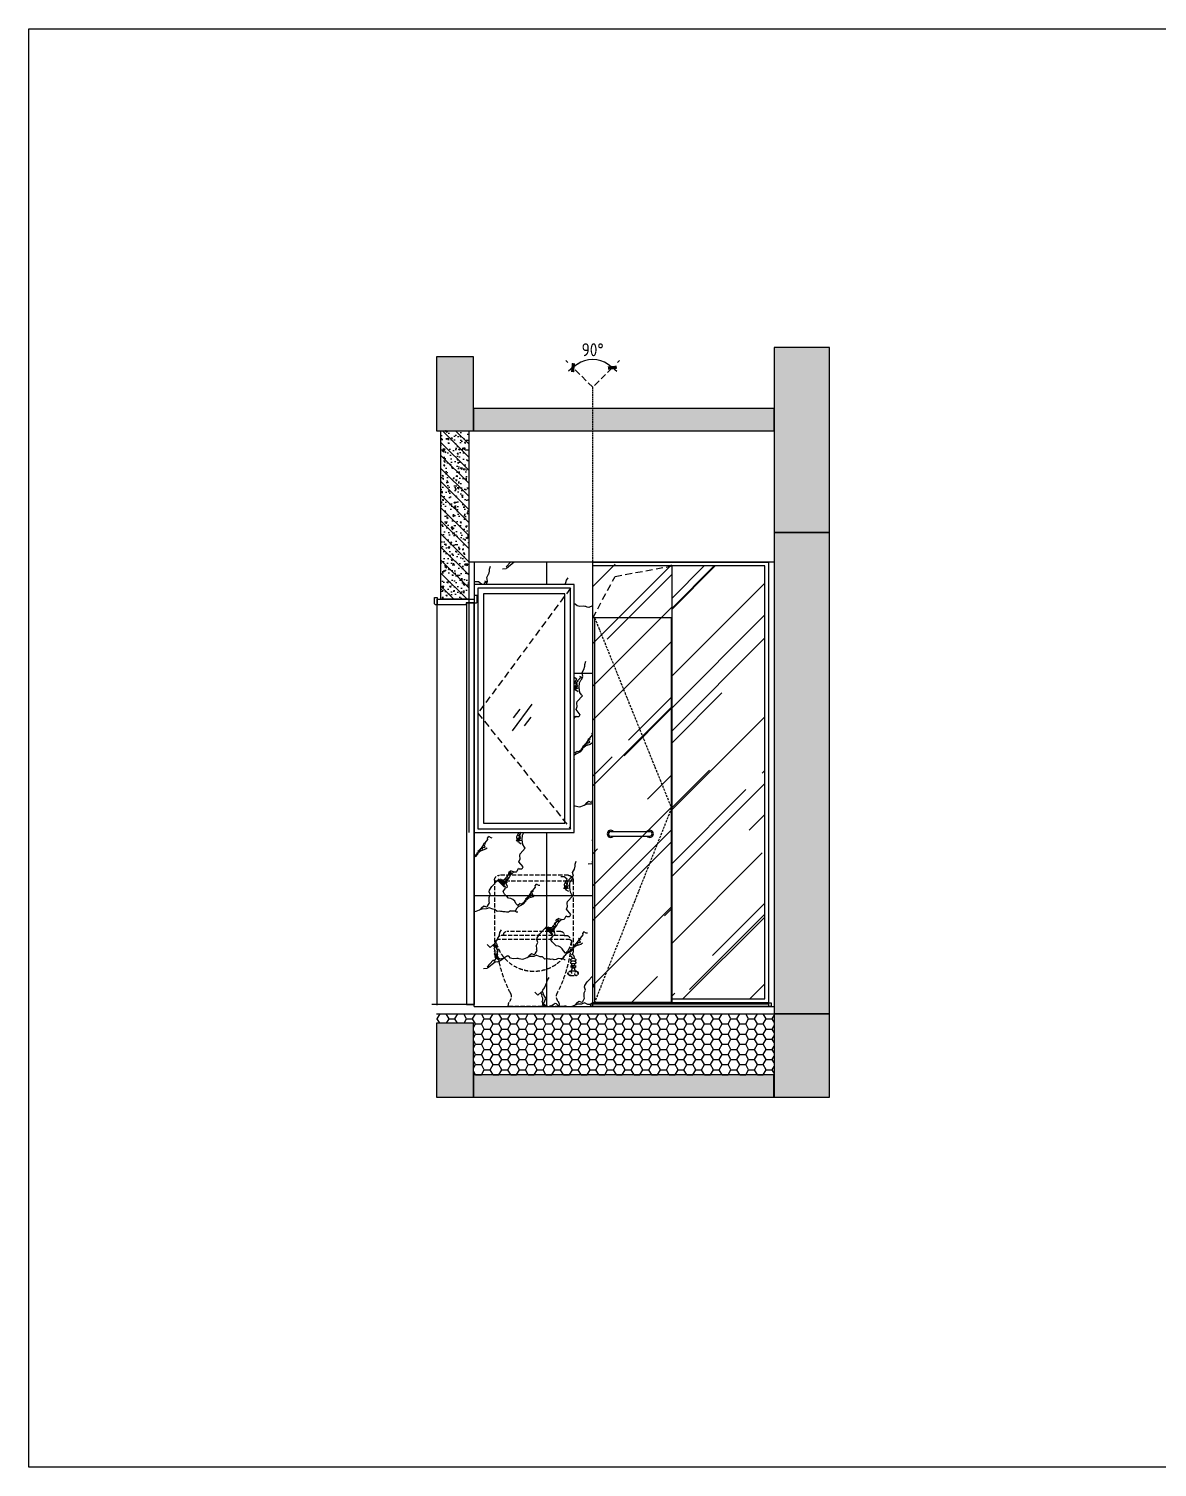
# Model space of a CAD drawing. Header units: millimetres. Extents: x -94739 to 67223, y -48947 to 34737.
# Drawn here: x 40925 to 47024, y -29612 to -21839 of the extents above; entities that cross this region are included whole.
import ezdxf
from ezdxf.xclip import XClip

# ---------------------------------------------------------------- set-up
doc = ezdxf.new("R2010")
doc.units = ezdxf.units.MM
doc.header["$XCLIPFRAME"] = 0
doc.set_wipeout_variables(frame=1)
for name, pattern in [('ACAD_ISO10W100', [18, 12, -3, 0, -3]), ('CENTER2', [28.575, 19.05, -3.175, 3.175, -3.175]), ('DASH', [0.35, 0.25, -0.1]), ('DOT', [0.25, 0, -0.25]), ('HIDDEN2', [0.1875, 0.125, -0.0625])]:
    doc.linetypes.add(name, pattern=pattern)
doc.layers.get('Defpoints').update_dxf_attribs({"color": 250})
for name, color, linetype in [('BS-门套', 60, 'Continuous'), ('DOTE', 136, 'CENTER2'), ('DT-常规填充', 250, 'Continuous'), ('DT-深灰填充', 251, 'Continuous'), ('DT-通用', 200, 'Continuous'), ('EL-DIM', 50, 'Continuous'), ('EL-通用', 200, 'Continuous'), ('FF-FIXT', 31, 'Continuous'), ('FF-门', 60, 'Continuous'), ('Fine Line', 250, 'Continuous'), ('P-WINDOWS', 134, 'Continuous'), ('W-墙体图层', 182, 'Continuous')]:
    doc.layers.add(name, color=color, linetype=linetype)
doc.styles.add('CCD-DIM', font='archs.shx')
doc.dimstyles.new('CCD_DIM_40', dxfattribs={"dimscale": 40, "dimtxt": 2.5, "dimasz": 1, "dimexe": 2, "dimexo": 1.5, "dimgap": 0.6, "dimtad": 1, "dimdec": 0, "dimzin": 12, "dimdsep": 46, "dimtxsty": 'CCD-DIM', "dimblk": 'CCD_Dimension_Tick', "dimcen": 0.125, "dimclrd": 44, "dimclre": 44, "dimclrt": 50, "dimadec": 0, "dimazin": 0, "dimtfac": 1, "dimtdec": 0, "dimtix": 1, "dimtmove": 2, "dimatfit": 3, "dimldrblk": 'CCD_Leader_Dot', "dimfxl": 1, "dimtvp": 1, "dimtolj": 1, "dimtzin": 0, "dimarcsym": 0})

# ---------------------------------------------------------------- blocks, each defined once
blk = doc.blocks.new('*U660')
at = {"layer": 'DT-深灰填充'}
blk.add_hatch(color=256, dxfattribs=at).paths.add_polyline_path([(0, -1000), (299.6, -1000), (299.6, 0), (0, 0)])
at = {"layer": 'DT-通用', "color": 200, "ltscale": 10}
blk.add_lwpolyline([(0, -1000), (299.6, -1000), (299.6, 0), (0, 0)], close=True, dxfattribs=at)
blk = doc.blocks.new('*U662')
at = {"layer": 'DT-常规填充'}
h = blk.add_hatch(dxfattribs=at)
h.set_pattern_fill('钢筋混凝土', color=256, scale=10, style=0, pattern_type=2)
h.set_pattern_definition([(45, (-188199.607, 178096.227), (-35.355339, 35.355339), []), (50, (-188199.61, 178096.227), (71.726018, -6.275213), [7.5, -82.5]), (355, (-188199.61, 178096.23), (-13.875133, 75.219213), [6, -66]), (100.4514, (-188193.63, 178095.704), (57.850938, 68.943954), [6.37402, -70.114211]), (46.1842, (-188199.61, 178116.23), (106.724105, -16.5519), [11.25, -123.75]), (96.6356, (-188190.71, 178114.85), (93.46627, 97.411787), [9.56103, -105.1713]), (351.1842, (-188199.61, 178116.23), (93.466195, 97.41186), [9, -99]), (21, (-188189.61, 178111.227), (59.690705, -40.261889), [7.5, -82.5]), (326, (-188189.61, 178111.23), (24.331533, 72.515005), [6, -66]), (71.4514, (-188184.63, 178107.87), (84.022263, 32.25305), [6.37402, -70.114211]), (37.5, (-188199.607, 178096.227), (1.2159855, 33.2893854), [0.5, -65.2, 0.5, -67, 0.5, -66.25]), (7.5, (-188199.607, 178096.227), (26.3069537, 39.441171), [0.5, -38.2, 0.5, -63.7, 0.5, -25.25]), (327.5, (-188221.907, 178096.227), (53.3822436, -2.2554872), [0.5, -25, 0.5, -78, 0.5, -103.5]), (317.5, (-188231.907, 178096.227), (58.318617, 10.010498), [0.5, -32.5, 0.5, -51.8, 0.5, -73.5])])
h.paths.add_polyline_path([(-2600, 299.6), (0, 299.6), (0, 0), (-2600, 0)])
at = {"layer": 'DT-通用', "color": 200, "ltscale": 10}
blk.add_lwpolyline([(-2600, 299.6), (0, 299.6), (0, 0), (-2600, 0)], close=True, dxfattribs=at)
blk = doc.blocks.new('*U122')
at = {"layer": 'DT-深灰填充'}
blk.add_hatch(color=256, dxfattribs=at).paths.add_polyline_path([(0, -120), (1625.2, -120), (1625.2, 0), (0, 0)])
at = {"layer": 'DT-通用', "color": 200, "ltscale": 10}
blk.add_lwpolyline([(0, -120), (1625.2, -120), (1625.2, 0), (0, 0)], close=True, dxfattribs=at)
blk = doc.blocks.new('*U654')
at = {"layer": 'DT-深灰填充'}
blk.add_hatch(color=256, dxfattribs=at).paths.add_polyline_path([(0, -400), (200, -400), (200, 0), (0, 0)])
at = {"layer": 'DT-通用', "color": 200, "ltscale": 10}
blk.add_lwpolyline([(0, -400), (200, -400), (200, 0), (0, 0)], close=True, dxfattribs=at)
blk = doc.blocks.new('*U120')
at = {"layer": 'DT-常规填充'}
h = blk.add_hatch(dxfattribs=at)
h.set_pattern_fill('钢筋混凝土', color=256, scale=10, style=0, pattern_type=2)
h.set_pattern_definition([(45, (-186509.607, 177946.64), (-35.355339, 35.355339), []), (50, (-186509.607, 177946.64), (71.726018, -6.275213), [7.5, -82.5]), (355, (-186509.61, 177946.64), (-13.875133, 75.219213), [6, -66]), (100.4514, (-186503.63, 177946.12), (57.850938, 68.943954), [6.37402, -70.114211]), (46.1842, (-186509.61, 177966.64), (106.724105, -16.5519), [11.25, -123.75]), (96.6356, (-186500.71, 177965.26), (93.46627, 97.411787), [9.56103, -105.1713]), (351.1842, (-186509.61, 177966.64), (93.466195, 97.41186), [9, -99]), (21, (-186499.607, 177961.64), (59.690705, -40.261889), [7.5, -82.5]), (326, (-186499.61, 177961.64), (24.331533, 72.515005), [6, -66]), (71.4514, (-186494.63, 177958.29), (84.022263, 32.25305), [6.37402, -70.114211]), (37.5, (-186509.607, 177946.642), (1.2159855, 33.2893854), [0.5, -65.2, 0.5, -67, 0.5, -66.25]), (7.5, (-186509.607, 177946.642), (26.3069537, 39.441171), [0.5, -38.2, 0.5, -63.7, 0.5, -25.25]), (327.5, (-186531.907, 177946.642), (53.3822436, -2.2554872), [0.5, -25, 0.5, -78, 0.5, -103.5]), (317.5, (-186541.907, 177946.64), (58.318617, 10.010498), [0.5, -32.5, 0.5, -51.8, 0.5, -73.5])])
h.paths.add_polyline_path([(-910, 150), (0, 150), (0, 0), (-910, 0)])
at = {"layer": 'DT-通用', "color": 200, "ltscale": 10}
blk.add_lwpolyline([(-910, 150), (0, 150), (0, 0), (-910, 0)], close=True, dxfattribs=at)
blk = doc.blocks.new('*U661')
at = {"layer": 'DT-深灰填充'}
blk.add_hatch(color=256, dxfattribs=at).paths.add_polyline_path([(0, -450), (299.6, -450), (299.6, 0), (0, 0)])
at = {"layer": 'DT-通用', "color": 200, "ltscale": 10}
blk.add_lwpolyline([(0, -450), (299.6, -450), (299.6, 0), (0, 0)], close=True, dxfattribs=at)
blk = doc.blocks.new('*U658')
at = {"layer": 'DT-深灰填充'}
blk.add_hatch(color=256, dxfattribs=at).paths.add_polyline_path([(0, -120), (1625, -120), (1625, 0), (0, 0)])
at = {"layer": 'DT-通用', "color": 200, "ltscale": 10}
blk.add_lwpolyline([(0, -120), (1625, -120), (1625, 0), (0, 0)], close=True, dxfattribs=at)
blk = doc.blocks.new('CCD_Dimension_Tick')
at = {"color": 0, "linetype": 'ByBlock'}
for p, q in [((-1.09, 0), (0, 0)), ((0, 0), (1.09, 0))]:
    blk.add_line(p, q, dxfattribs=at)
at = {"color": 0, "linetype": 'Continuous', "const_width": 0.608}
blk.add_lwpolyline([(-0.61, -0.61), (0.61, 0.61)], dxfattribs=at)
blk = doc.blocks.new('*D86')
at = {"layer": 'Defpoints', "color": 0, "linetype": 'ByBlock', "transparency": 16777216}
for p in [(-149, 149, 0), (55, 207), (149, 149, 0), (0, 0, 0), (0, 0, 0)]:
    blk.add_point(p, dxfattribs=at)
at = {"layer": 'EL-DIM', "color": 44, "lineweight": -2, "transparency": 16777216}
for p, q in [((-192, 192), (-208, 208)), ((192, 192), (208, 208))]:
    blk.add_line(p, q, dxfattribs=at)
blk.add_arc((0, 0), 214, 55.7054, 124.2946, dxfattribs=at)
at = {"layer": 'EL-DIM', "color": 44, "linetype": 'ByBlock', "lineweight": -2, "transparency": 16777216, "xscale": 40, "yscale": 40, "zscale": 40}
for p, rotation in [((-152, 152), 219.6473101092126), ((152, 152), 320.3526898907928)]:
    blk.add_blockref('CCD_Dimension_Tick', p, dxfattribs=dict(at, rotation=rotation))
at = {"layer": 'EL-DIM', "color": 50, "linetype": 'ByBlock', "transparency": 16777216, "insert": (0, 290), "char_height": 100, "attachment_point": 5, "style": 'CCD-DIM'}
blk.add_mtext('\\A1;90°', dxfattribs=at)
blk = doc.blocks.new('CCD_Leader_Dot')
at = {"color": 0, "linetype": 'ByBlock'}
blk.add_line((-5, 0), (-10, 0), dxfattribs=at)
at = {"color": 0, "linetype": 'ByBlock', "const_width": 5}
blk.add_lwpolyline([(-2.5, 0, 1), (2.5, 0, 1)], format="xyb", close=True, dxfattribs=at)
blk = doc.blocks.new('海龙_08144355')
at = {"color": 250}
for p, q in [((-62.6, -120.2), (42.4, 22.8)), ((-57.4, -50.7), (-22.4, -3)), ((2.2, -94.4), (37.2, -46.7))]:
    blk.add_line(p, q, dxfattribs=at)
at = {"color": 136}
for points in [[(-300, 700), (-300, -700), (300, -700), (300, 700)], [(250, 650), (-250, 650), (-250, -650), (250, -650)], [(220, 620), (-220, 620), (-220, -620), (220, -620)]]:
    blk.add_lwpolyline(points, close=True, dxfattribs=at)
at = {"color": 136, "linetype": 'HIDDEN2', "ltscale": 300}
blk.add_lwpolyline([(250, 650), (-250, -25), (250, -650)], dxfattribs=at)
blk = doc.blocks.new('*U202')
at = {"layer": 'BS-门套', "color": 250}
blk.add_line((-200, -2193), (-200, -30), dxfattribs=at)
at = {"layer": 'BS-门套', "color": 30}
for points in [[(-200, 10), (-200, -30), (-210, -30), (-215, -25), (-215, 10)], [(0, 20), (0, -20), (10, -20), (15, -15), (15, 20)]]:
    blk.add_lwpolyline(points, close=True, dxfattribs=at)
blk.add_lwpolyline([(-200, -20), (-200, 0), (0, 0), (0, -10), (0, -20), (-43, -20), (-43, -30), (-200, -30), (-200, -20), (-200, -20)], dxfattribs=at)
at = {"layer": 'FF-门', "color": 30}
blk.add_lwpolyline([(-41.5, -2187), (-41.5, -2190), (0, -2190), (0, -20.9), (-30, -20.9), (-30, -20.9), (-41.5, -20.9), (-41.5, -2187)], dxfattribs=at)
blk = doc.blocks.new('A$C2F947572')
at = {"color": 1, "linetype": 'DASH', "ltscale": 100}
for p, q in [((-200, 795.1), (216.9, 795.1)), ((-230, 765.1), (-230, 335)), ((-230, 760.1), (246.9, 760.1)), ((246.9, 765.1), (246.9, 335)), ((-155, 455), (171.9, 455)), ((-210, 405), (-210, 410)), ((-210, 405), (226.9, 405)), ((-175, 430), (-190, 430)), ((-175, 435), (-175, 430)), ((-175, 430), (191.9, 430)), ((191.9, 435), (191.9, 430)), ((191.9, 430), (206.9, 430)), ((226.9, 405), (226.9, 410)), ((-238.7, 273.7), (-223.1, 273.7)), ((-238.2, 289.7), (-223.7, 289.7)), ((-245.8, 212.9), (-216.1, 212.9)), ((-240, 257.7), (-221.9, 257.7)), ((-240, 232.2), (-221.7, 232.2)), ((-230.9, 236.4), (-230.9, 248.4)), ((-219.4, 248.4), (-219.4, 236.4)), ((-146.6, 0), (163.5, 0))]:
    blk.add_line(p, q, dxfattribs=at)
for points in [[(-240, 248.4), (-240, 257.7, -0.883242), (-238.7, 273.7, -0.92249), (-238.2, 289.7)], [(-221.9, 248.4), (-221.9, 257.7, 0.883242), (-223.1, 273.7, 0.92249), (-223.7, 289.7)], [(-208.7, 187.9, -0.03904), (-210.6, 187.6), (-250, 187.6, -0.886806), (-250, 212.9), (-245.8, 212.9)], [(-245.8, 212.9, 0.235957), (-240.5, 236.4)], [(-221.3, 236.4, 0.217291), (-216.1, 212.9), (-210.6, 212.9, -0.943151), (-210.6, 187.6, -0.069422)]]:
    blk.add_lwpolyline(points, format="xyb", dxfattribs=at)
blk.add_lwpolyline([(-244.4, 236.4), (-217.4, 236.4), (-217.4, 248.4), (-244.4, 248.4)], close=True, dxfattribs=at)
for centre in [(-248.5, 200), (-211.5, 200)]:
    blk.add_circle(centre, 11, dxfattribs=at)
for centre, radius, start, end in [((-200, 765.1), 30, 90, 180), ((216.9, 765.1), 30, 0, 90), ((-155, 435), 20, 90, 180), ((171.9, 435), 20, 0, 90), ((-210, 395), 10, 90, 180), ((8.5, 445.6), 234, 192.49834, 347.50166), ((591.8, 449.6), 813.6, 183.84944, 206.93644), ((-190, 410), 20, 90, 180), ((-574.8, 449.6), 813.6, 333.06356, 356.15056), ((206.9, 410), 20, 0, 90), ((226.9, 395), 10, 0, 90), ((-197.5, 286.5), 40.8, 130.85404, 175.42254), ((-200, 335), 30, 180, 252.27258), ((-202.4, 289.3), 21.3, 119.22831, 178.78611), ((216.9, 335), 30, 287.72742, 0), ((-80, 0), 66.6, 154.35217, 180), ((-179.2, 60.2), 50.2, 321.31357, 24.56774), ((196.1, 60.2), 50.2, 155.43226, 218.68643), ((96.9, 0), 66.6, 0, 25.64783)]:
    blk.add_arc(centre, radius, start, end, dxfattribs=at)
blk = doc.blocks.new('海龙_08293521')
at = {"linetype": 'DOT'}
blk.add_wipeout([(-654.8, 1200), (295.2, 1200), (295.2, -1200), (-654.8, -1200)], dxfattribs=at)
at = {"ltscale": 15}
h = blk.add_hatch(dxfattribs=at)
h.set_pattern_fill('AR-RROOF', color=250, scale=15, angle=45.00015)
h.set_pattern_definition([(45.00015, (-91669.8, -32797.26), (323.287, 862.1054), [5715, -762, 1905, -381]), (45.00015, (-91446.2, -32304.24), (-627.7201, 88.903), [1143, -125.73, 2286, -285.75]), (45.00015, (-91764.1, -32433.56), (1220.4126, 1581.42634), [3048, -533.4, 1524, -381])])
h.paths.add_polyline_path([(-654.8, -1177), (-229.5, -1177), (-229.5, 1190), (-654.8, 1190)])
h = blk.add_hatch(dxfattribs=at)
h.set_pattern_fill('AR-RROOF', color=250, scale=15, angle=45.00015)
h.set_pattern_definition([(45.00015, (-92202.9, -32797.26), (323.287, 862.1054), [5715, -762, 1905, -381]), (45.00015, (-91979.3, -32304.24), (-627.7201, 88.903), [1143, -125.73, 2286, -285.75]), (45.00015, (-92297.18, -32433.56), (1220.4126, 1581.42634), [3048, -533.4, 1524, -381])])
h.paths.add_polyline_path([(-226.5, 1180), (-226.5, -1160), (275.2, -1160), (275.2, 1180)])
at = {"color": 136, "ltscale": 15}
for p, q in [((-226.5, -1170, 0), (-226.5, 1180, 0)), ((-229.5, 900, 0), (-654.8, 900)), ((-644.8, 900), (-644.8, -1177)), ((-229.5, -1177, 0), (-229.5, 900, 0)), ((-644.8, -1177), (-229.5, -1177, 0))]:
    blk.add_line(p, q, dxfattribs=at)
at = {"color": 251}
blk.add_line((-664.8, -1187), (295.2, -1187, 0), dxfattribs=at)
at = {"color": 136, "ltscale": 15}
blk.add_lwpolyline([(-654.8, 1200), (295.2, 1200), (295.2, -1180), (-654.8, -1180)], close=True, dxfattribs=at)
blk.add_lwpolyline([(-654.8, 1200), (295.2, 1200), (295.2, -1180), (-226.5, -1180), (-226.5, -1160), (275.2, -1160), (275.2, 1180), (-654.8, 1180)], dxfattribs=at)
at = {"color": 136, "linetype": 'ACAD_ISO10W100'}
blk.add_lwpolyline([(-644.8, 900), (-229.5, -128.5), (-644.8, -1177)], dxfattribs=at)
at = {"color": 4, "linetype": 'ByBlock'}
blk.add_lwpolyline([(295.2, -1200), (-664.8, -1200), (-664.8, -1187), (-657.8, -1180), (295.2, -1180)], close=True, dxfattribs=at)
at = {"color": 6, "linetype": 'Continuous', "elevation": 0}
blk.add_lwpolyline([(309.8, -1200), (-655.4, -1200), (-655.4, -1180), (309.8, -1180)], close=True, dxfattribs=at)
at = {"layer": 'Fine Line', "color": 250, "linetype": 'HIDDEN2', "ltscale": 300}
blk.add_lwpolyline([(-654.8, 898.7), (-534.5, 1123.7), (-226.5, 1180)], dxfattribs=at)
at = {"layer": 'P-WINDOWS', "elevation": 0}
for points in [[(-557.5, -255.1), (-346.9, -255.1)], [(-557.5, -280.1), (-346.9, -280.1)]]:
    blk.add_lwpolyline(points, dxfattribs=at)
at = {"layer": 'P-WINDOWS'}
for centre, radius, start, end in [((-557.5, -267.6, 0), 19.5, 39.79197, 320.20833), ((-557.5, -267.6, 0), 12.5, 90.00015, 270.00015), ((-346.9, -267.6, 0), 19.5, 219.79197, 140.20833), ((-346.9, -267.6, 0), 12.5, 270.00015, 90.00015)]:
    blk.add_arc(centre, radius, start, end, dxfattribs=at)
blk = doc.blocks.new('*U85')
at = {"layer": 'DOTE', "color": 251, "linetype": 'DASH', "ltscale": 200}
blk.add_lwpolyline([(149.3, 149.3), (0, 0), (-149.3, 149.3)], dxfattribs=at)
at = {"layer": 'DOTE', "color": 251, "linetype": 'DASH', "ltscale": 50}
blk.add_lwpolyline([(0, -3634.6), (0, 0)], dxfattribs=at)
at = {"layer": 'EL-DIM', "linetype": 'ByBlock'}
dim = blk.add_angular_dim_2l(base=(55.5, 207.1, 0), line1=((149.3, 149.3), (0, 0)), line2=((0, 0), (-149.3, 149.3)), dimstyle='CCD_DIM_40', override={"dimrnd": 5, "dimzin": 8, "dimfxl": 2}, dxfattribs=at)
dim.commit()
dim.dimension.update_dxf_attribs({"geometry": '*D86', "text_midpoint": (0, 290.5, 0)})

msp = doc.modelspace()

# ---------------------------------------------------------------- hatches: boundary and pattern name
at = {"ltscale": 15}
h = msp.add_hatch(dxfattribs=at)
h.set_pattern_fill('AB大理石中SC1500', color=250, scale=800, angle=45, pattern_type=2)
h.set_pattern_definition([(60.26029, (305238.28, -192248.13), (874.149702, 1388.592024), [19.7438, -4126.4507]), (135, (305289.5, -192277.8), (565.6854, 565.6854), [17.3222, -346.4434]), (195.3868, (305063.895, -192273.08), (-822.90655, -308.464241), [17.5275, -3663.2517]), (142.826329, (305046.995, -192277.73), (-257.221154, 257.2211164), [27.9761, -5846.9972]), (61.86405, (305024.7, -192260.83), (308.464276, 822.90655), [11.9422, -2495.9058]), (69.45163, (305030.34, -192250.3), (565.6854, 565.68547), [20.9243, -857.8962]), (123.693983, (305037.68, -192230.7), (-257.221121, 257.221132), [19.4315, -4061.1785]), (108.95454, (305026.9, -192214.535), (-720.420276, 1851.79114), [17.3522, -3626.5963]), (98.75587, (305021.26, -192198.12), (-257.22117, 257.22114), [6.4434, -1346.6748]), (69.45163, (305020.28, -192191.76), (565.6854, 565.68547), [4.1849, -874.6356]), (51.48536, (305021.75, -192187.84), (565.68544, 565.685463), [15.3362, -3205.2732]), (66.696059, (305031.3, -192175.837), (308.464307, 822.9065625), [32.7998, -6855.1568]), (76.22743, (305044.28, -192145.71), (308.464276, 822.9066), [13.365, -2793.2713]), (57.80867, (305047.46, -192132.73), (308.4643, 822.90659), [15.627, -1625.2038]), (47.170028, (304978.422, -192316.907), (565.6853997, 565.685491), [45.7471, -9561.1416]), (152.441364, (305020.79, -192289.24), (-257.22116, 257.22109), [12.7098, -2656.3623]), (135, (305020.8, -192289.2), (565.6854, 565.6854), [3.4644, -360.3012]), (57.80867, (305018.34, -192286.79), (308.4643, 822.90659), [7.8135, -1633.0172]), (57.80867, (305022.5, -192280.18), (308.4643, 822.90659), [7.8135, -1633.0172]), (135, (305026.7, -192273.6), (565.6854, 565.6854), [10.3933, -353.3723]), (143.927468, (305039.16, -192280.67), (-257.221152, 257.221096), [24.5484, -5130.6223]), (135, (305039.16, -192280.7), (565.6854, 565.6854), [24.251, -339.5146]), (87.28383, (305022, -192263.52), (-257.2211, 257.22116), [5.1493, -1076.1933]), (111.25801, (305022.25, -192258.38), (-257.221184, 257.22115), [9.4618, -1977.5298]), (69.45163, (305018.82, -192249.56), (565.6854, 565.68547), [8.3698, -870.4507]), (87.28383, (305021.76, -192241.72), (-257.2211, 257.22116), [10.2985, -1071.044]), (117.558636, (305022.25, -192231.43), (-257.22116, 257.221123), [12.7098, -2656.3623]), (69.45163, (305016.37, -192220.17), (565.6854, 565.68547), [8.3698, -870.4507]), (135, (305019.3, -192212.3), (565.6854, 565.6854), [8.6611, -355.1045]), (79.296356, (305013.18, -192206.2), (51.24314, 1080.127734), [9.2226, -1927.509]), (221.283393, (305014.895, -192197.143), (-565.685467, -565.685411), [26.7229, -5585.0794]), (135, (304994.8, -192214.8), (565.6854, 565.6854), [22.5188, -341.2468]), (45, (305232.9, -192253.5), (308.4643, 822.90655), [7.619, -792.3809]), (158.74199, (305232.89, -192253.52), (-257.22118, 257.22111), [9.4618, -1977.5298]), (171.244126, (305224.07, -192250.08), (-257.22115, 257.2211), [6.4434, -1346.6748]), (219.803734, (305217.706, -192249.104), (-565.685412, -565.685437), [19.1262, -3997.3804]), (45, (305194.93, -192269.43), (308.4643, 822.90655), [11.4286, -788.5714]), (182.71617, (304979.16, -192328.42), (-257.22116, 257.22111), [20.597, -1060.7455]), (219.434825, (305020.546, -192294.38), (-3085.6482998, -2571.2059345), [53.5859, -11199.4544]), (187.84351, (305034.75, -192292.42), (-1080.1277, -51.243124), [14.3397, -2996.9949]), (205.010352, (305053.12, -192283.855), (-822.906567, -308.464353), [20.2687, -4236.1625]), (216.381335, (305071.73, -192270.14), (-565.685433, -565.685393), [23.1182, -2404.293]), (209.73971, (305088.875, -192260.35), (-1388.592025, -874.1497), [19.7438, -4126.4507]), (171.244126, (305095.24, -192261.33), (-257.22115, 257.2211), [6.4434, -1346.6748]), (135, (305105.04, -192271.1), (565.6854, 565.6854), [13.8578, -349.9078]), (163.802195, (305112.64, -192273.33), (-257.22114, 257.2211), [7.907, -1652.5769]), (163.802195, (305120.23, -192275.54), (-257.22114, 257.2211), [7.907, -1652.5769]), (186.489424, (305139.58, -192273.34), (-1080.127737, -51.243122), [19.4738, -4070.0184]), (171.244126, (305145.95, -192274.32), (-257.22115, 257.2211), [6.4434, -1346.6748]), (171.244126, (305152.31, -192275.3), (-257.22115, 257.2211), [6.4434, -1346.6748]), (163.802195, (305159.9, -192277.5), (-257.22114, 257.2211), [7.907, -1652.5769]), (163.802195, (305167.5, -192279.71), (-257.22114, 257.2211), [7.907, -1652.5769]), (200.54837, (305175.34, -192276.77), (-565.68545, -565.68547), [8.3698, -870.4507]), (200.54837, (305210.6, -192263.55), (-565.68545, -565.68547), [37.6638, -841.1567]), (182.71617, (305231.18, -192262.58), (-257.22116, 257.22111), [20.597, -1060.7455]), (200.54837, (305246.85, -192256.7), (-565.68545, -565.68547), [16.7394, -862.081]), (156.794388, (305265.715, -192264.79), (-2109.012318, 977.641457), [20.5212, -4288.9309]), (176.337677, (305277.23, -192265.52), (-1337.3489, 205.97796), [11.5354, -2410.8882]), (69.45163, (305438.3, -191844.77), (565.6854, 565.68547), [16.7394, -862.081]), (218.51464, (305437.58, -191833.25), (-565.685465, -565.685438), [15.3362, -3205.2732]), (135, (305447.7, -192215.1), (565.6854, 565.6854), [6.9289, -356.8367]), (220.66615, (305460.176, -192195.26), (-565.685461, -565.685427), [22.9227, -4790.8414]), (56.027279, (305460.176, -192195.263), (874.149713, 1388.5920395), [27.1683, -5678.1738]), (50.769925, (305475.358, -192172.73), (2005.5205685, 2519.9628187), [34.4603, -7202.2034]), (106.197805, (305497.15, -192146.04), (-257.22118, 257.22112), [7.907, -1652.5769]), (53.618665, (305494.95, -192138.45), (565.685393, 565.685433), [11.5591, -2415.8522]), (150.371045, (305514.29, -192136.24), (-257.221153, 257.221076), [14.3718, -3003.7116]), (171.244126, (305520.66, -192137.23), (-257.22115, 257.2211), [6.4434, -1346.6748]), (69.45163, (305388.43, -192274.36), (565.6854, 565.68547), [4.1849, -874.6356]), (57.80867, (305389.9, -192270.44), (308.4643, 822.90659), [15.627, -1625.2038]), (225, (305406.3, -192249.14), (-822.90655, -308.4643), [11.4286, -788.5714]), (206.16907, (305420.75, -192242.04), (-822.906576, -308.464299), [16.0998, -3364.8658]), (208.13595, (305431.28, -192236.4), (-822.90655, -308.46427), [11.9422, -2495.9058]), (49.333848, (305431.28, -192236.406), (565.685435, 565.685453), [22.9227, -4790.8414]), (45, (305432.93, -191850.15), (308.4643, 822.90655), [7.619, -792.3809]), (63.83093, (305425.83, -191864.6), (308.464306, 822.906573), [16.0998, -3364.8658]), (87.28383, (305424.6, -191890.32), (-257.2211, 257.22116), [25.7462, -1055.5962]), (98.75587, (305428.53, -191915.8), (-257.22117, 257.22114), [25.7737, -1327.3445]), (121.268428, (305436.86, -191929.51), (-257.221149, 257.221128), [16.0486, -3354.168]), (135, (305441.76, -191934.4), (565.6854, 565.6854), [6.9289, -356.8367]), (47.367088, (305413.354, -191965.266), (565.685396, 565.6854305), [41.9406, -8765.5744]), (79.296356, (305411.64, -191974.33), (51.24314, 1080.127734), [9.2226, -1927.509]), (95.487365, (305413.36, -191992.21), (-205.977984, 1337.348874), [17.9625, -3754.1494]), (69.45163, (305407.48, -192007.88), (565.6854, 565.68547), [16.7394, -862.081]), (129.02151, (305430.51, -192036.3), (-257.2211657, 257.2211086), [36.5755, -7644.2784]), (57.80867, (305426.35, -192042.91), (308.4643, 822.90659), [7.8135, -1633.0172]), (45, (305420.96, -192048.3), (308.4643, 822.90655), [7.619, -792.3809]), (182.71617, (305420.96, -192048.3), (-257.22116, 257.22111), [10.2985, -1071.044]), (135, (305410.7, -192048.8), (565.6854, 565.6854), [6.9289, -356.8367]), (57.80867, (305397.45, -192057.11), (308.4643, 822.90659), [15.627, -1625.2038]), (57.80867, (305393.29, -192063.72), (308.4643, 822.90659), [7.8135, -1633.0172]), (182.71617, (305393.3, -192063.72), (-257.22116, 257.22111), [10.2985, -1071.044]), (161.04546, (305383, -192064.21), (-1851.79113, 720.420302), [17.3522, -3626.5963]), (200.54837, (305366.6, -192058.58), (-565.68545, -565.68547), [4.1849, -874.6356]), (208.13595, (305362.67, -192060.04), (-822.90655, -308.46427), [11.9422, -2495.9058]), (93.66232, (305352.88, -192077.19), (-205.978023, 1337.348896), [11.5354, -2410.8882]), (208.13595, (305352.88, -192077.19), (-822.90655, -308.46427), [11.9422, -2495.9058]), (119.628954, (305349.45, -192095.31), (-257.221143, 257.221117), [14.3718, -3003.7116]), (57.80867, (305345.29, -192101.92), (308.4643, 822.90659), [7.8135, -1633.0172]), (182.71617, (305345.3, -192101.92), (-257.22116, 257.22111), [10.2985, -1071.044]), (135, (305339.9, -192107.3), (565.6854, 565.6854), [6.9289, -356.8367]), (98.75587, (305340.88, -192113.68), (-257.22117, 257.22114), [6.4434, -1346.6748]), (163.802195, (305340.88, -192113.68), (-257.22114, 257.2211), [7.907, -1652.5769]), (135, (305343.1, -192121.3), (565.6854, 565.6854), [13.8578, -349.9078]), (148.73157, (305343.09, -192121.27), (-257.221166, 257.221084), [16.0486, -3354.168]), (114.87028, (305334.02, -192122.99), (-257.22118, 257.221175), [11.0694, -2313.5198]), (146.306016, (305334.025, -192122.986), (-257.221128, 257.221125), [19.4315, -4061.1785]), (135, (305317.86, -192112.2), (565.6854, 565.6854), [13.8578, -349.9078]), (135, (305324, -192118.3), (565.6854, 565.6854), [22.5188, -341.2468]), (119.628954, (305331.09, -192130.82), (-257.221143, 257.221117), [14.3718, -3003.7116]), (139.834873, (305331.087, -192130.823), (-257.221202, 257.2211073), [45.1985, -9446.4816]), (130.663269, (305329.374, -192139.886), (-257.221153, 257.2211904), [50.3786, -10529.1152]), (163.802195, (305329.37, -192139.89), (-257.22114, 257.2211), [7.907, -1652.5769]), (135, (305321.8, -192137.7), (565.6854, 565.6854), [38.1088, -325.6568]), (135, (305304.6, -192120.5), (565.6854, 565.6854), [13.8578, -349.9078]), (147.403145, (305319.575, -192130.09), (-257.221163, 257.221117), [17.7362, -3706.8502]), (135, (305334.3, -192144.8), (565.6854, 565.6854), [20.7866, -342.979]), (171.244126, (305334.27, -192144.78), (-257.22115, 257.2211), [6.4434, -1346.6748]), (135, (305327.9, -192143.8), (565.6854, 565.6854), [31.1799, -332.5857]), (141.275085, (305333.05, -192143.56), (-257.2211603, 257.2211283), [34.8532, -7284.3117]), (190.703643, (305421.91, -191893.01), (-1080.127735, -51.24312), [9.2226, -1927.509]), (200.54837, (305412.85, -191894.73), (-565.68545, -565.68547), [8.3698, -870.4507]), (53.618665, (305405.01, -191897.66), (565.685393, 565.685433), [11.5591, -2415.8522]), (61.86405, (305411.87, -191888.36), (308.464276, 822.90655), [11.9422, -2495.9058]), (45, (305409.42, -191885.9), (308.4643, 822.90655), [11.4286, -788.5714]), (214.691568, (305409.42, -191885.91), (-1388.592015, -874.149688), [19.3602, -4046.2642]), (55.30843, (305393.5, -191896.93), (874.149707, 1388.592003), [19.3602, -4046.2642]), (225, (305415.3, -191870.23), (-822.90655, -308.4643), [15.2381, -784.7618]), (182.71617, (305415.3, -191870.23), (-257.22116, 257.22111), [10.2985, -1071.044]), (57.80867, (305405.01, -191870.72), (308.4643, 822.90659), [7.8135, -1633.0172]), (216.381335, (305418.48, -191857.25), (-565.685433, -565.685393), [11.5591, -2415.8522]), (171.244126, (305418.48, -191857.25), (-257.22115, 257.2211), [6.4434, -1346.6748]), (225, (305425.58, -191842.8), (-822.90655, -308.4643), [19.0476, -780.9523]), (135, (305367.3, -192070.1), (565.6854, 565.6854), [6.9289, -356.8367]), (98.75587, (305363.4, -192071.56), (-257.22117, 257.22114), [6.4434, -1346.6748]), (135, (305363.4, -192071.56), (565.6854, 565.6854), [5.1966, -358.569]), (106.197805, (305361.94, -192075.47), (-257.22118, 257.22112), [7.907, -1652.5769]), (171.244126, (305361.94, -192075.47), (-257.22115, 257.2211), [6.4434, -1346.6748]), (47.170028, (305324.47, -192108.044), (565.6853997, 565.685491), [45.7471, -9561.1416]), (182.71617, (305324.47, -192108.04), (-257.22116, 257.22111), [10.2985, -1071.044]), (171.244126, (305314.18, -192108.53), (-257.22115, 257.2211), [6.4434, -1346.6748]), (163.802195, (305307.81, -192107.55), (-257.22114, 257.2211), [7.907, -1652.5769]), (182.71617, (305300.22, -192105.35), (-257.22116, 257.22111), [5.1493, -1076.1933]), (47.003244, (305261.284, -192141.833), (565.6854014, 565.6855025), [49.5541, -10356.8056]), (57.80867, (305248.8, -192161.67), (308.4643, 822.90659), [23.4405, -1617.3902]), (79.296356, (305247.08, -192170.73), (51.24314, 1080.127734), [9.2226, -1927.509]), (108.95454, (305252.72, -192187.14), (-720.420276, 1851.79114), [17.3522, -3626.5963]), (63.83093, (305245.62, -192201.59), (308.464306, 822.906573), [16.0998, -3364.8658]), (90.653925, (305245.87, -192223.39), (51.243064, 1080.12774), [21.8002, -4556.23]), (106.197805, (305248.07, -192230.98), (-257.22118, 257.22112), [7.907, -1652.5769]), (187.84351, (305303.68, -192275.82), (-1080.1277, -51.243124), [14.3397, -2996.9949]), (171.244126, (305310.05, -192276.8), (-257.22115, 257.2211), [6.4434, -1346.6748]), (171.244126, (305316.42, -192277.78), (-257.22115, 257.2211), [6.4434, -1346.6748]), (171.244126, (305322.79, -192278.76), (-257.22115, 257.2211), [6.4434, -1346.6748]), (182.71617, (305333.07, -192278.27), (-257.22116, 257.22111), [10.2985, -1071.044]), (163.802195, (305340.67, -192280.48), (-257.22114, 257.2211), [7.907, -1652.5769]), (182.71617, (305350.95, -192280), (-257.22116, 257.22111), [10.2985, -1071.044]), (208.13595, (305361.48, -192274.36), (-822.90655, -308.46427), [11.9422, -2495.9058]), (176.337677, (305373, -192275.1), (-1337.3489, 205.97796), [11.5354, -2410.8882]), (176.337677, (305384.51, -192275.83), (-1337.3489, 205.97796), [11.5354, -2410.8882]), (163.802195, (305392.1, -192278.04), (-257.22114, 257.2211), [7.907, -1652.5769]), (135, (305394.55, -192280.5), (565.6854, 565.6854), [3.4644, -360.3012]), (171.244126, (305400.92, -192281.47), (-257.22115, 257.2211), [6.4434, -1346.6748]), (106.197805, (305484.42, -192171.02), (-257.22118, 257.22112), [7.907, -1652.5769]), (155.12972, (305484.42, -192171.02), (-257.221207, 257.22111), [11.0694, -2313.5198]), (98.75587, (305475.36, -192172.73), (-257.22117, 257.22114), [6.4434, -1346.6748]), (119.628954, (305482.46, -192185.22), (-257.221143, 257.221117), [14.3718, -3003.7116]), (212.19133, (305482.46, -192185.22), (-822.90659, -308.4643), [7.8135, -1633.0172]), (163.802195, (305475.85, -192189.39), (-257.22114, 257.2211), [7.907, -1652.5769]), (87.28383, (305467.77, -192197.47), (-257.2211, 257.22116), [10.2985, -1071.044]), (171.244126, (305467.77, -192197.47), (-257.22115, 257.2211), [6.4434, -1346.6748]), (171.244126, (305461.4, -192196.49), (-257.22115, 257.2211), [6.4434, -1346.6748]), (69.45163, (305449.16, -192211.18), (565.6854, 565.68547), [16.7394, -862.081]), (218.51464, (305449.16, -192211.18), (-565.685465, -565.685438), [15.3362, -3205.2732]), (87.28383, (305436.9, -192225.87), (-257.2211, 257.22116), [5.1493, -1076.1933]), (214.691568, (305436.91, -192225.875), (-1388.592015, -874.149688), [19.3602, -4046.2642]), (163.802195, (305421, -192236.9), (-257.22114, 257.2211), [7.907, -1652.5769]), (218.51464, (305413.4, -192234.69), (-565.685465, -565.685438), [15.3362, -3205.2732]), (135, (305401.4, -192244.2), (565.6854, 565.6854), [15.5899, -348.1757]), (117.558636, (305390.38, -192233.21), (-257.22116, 257.221123), [12.7098, -2656.3623]), (135, (305384.5, -192221.95), (565.6854, 565.6854), [13.8578, -349.9078]), (152.441364, (305374.7, -192212.15), (-257.22116, 257.22109), [12.7098, -2656.3623]), (176.337677, (305363.43, -192206.27), (-1337.3489, 205.97796), [11.5354, -2410.8882]), (135, (305351.9, -192205.5), (565.6854, 565.6854), [17.3222, -346.4434]), (135, (305339.7, -192193.3), (565.6854, 565.6854), [13.8578, -349.9078]), (121.268428, (305329.87, -192183.48), (-257.221149, 257.221128), [16.0486, -3354.168]), (53.618665, (305321.54, -192169.77), (565.685393, 565.685433), [23.1182, -2404.293]), (200.54837, (305343.1, -192148.2), (-565.68545, -565.68547), [8.3698, -870.4507]), (69.45163, (305343.1, -192148.2), (565.6854, 565.68547), [8.3698, -870.4507]), (119.628954, (305346.03, -192140.38), (-257.221143, 257.221117), [14.3718, -3003.7116]), (82.15649, (305338.92, -192127.89), (51.24314, 1080.1277), [14.3397, -2996.9949]), (53.618665, (305340.88, -192113.68), (565.685393, 565.685433), [23.1182, -2404.293]), (63.83093, (305354.59, -192095.07), (308.464306, 822.906573), [16.0998, -3364.8658]), (225, (305377.86, -192064.46), (-822.90655, -308.4643), [22.8571, -777.1428]), (178.30515, (305393.98, -191832.76), (-1080.127717, -51.243108), [16.6626, -3482.4725]), (145.385246, (305411.37, -191844.76), (-257.221175, 257.22111), [21.1328, -4416.7566]), (57.80867, (305403.05, -191857.99), (308.4643, 822.90659), [15.627, -1625.2038]), (63.83093, (305395.95, -191872.435), (308.464306, 822.906573), [16.0998, -3364.8658]), (87.28383, (305395.7, -191877.58), (-257.2211, 257.22116), [5.1493, -1076.1933]), (106.197805, (305400.11, -191892.76), (-257.22118, 257.22112), [15.8142, -1644.6698]), (117.558636, (305406, -191904.03), (-257.22116, 257.221123), [12.7098, -2656.3623]), (148.73157, (305419.71, -191912.36), (-257.221166, 257.221084), [16.0486, -3354.168]), (216.381335, (305493.73, -192191.1), (-565.685433, -565.685393), [11.5591, -2415.8522]), (197.054427, (305484.424, -192197.96), (-822.90657, -308.46426), [25.8742, -5407.7199]), (218.51464, (305459.69, -192205.55), (-565.685465, -565.685438), [15.3362, -3205.2732]), (74.613199, (305454.956, -191764.43), (308.464248, 822.906548), [17.5275, -3663.2517]), (87.28383, (305454.47, -191774.72), (-257.2211, 257.22116), [10.2985, -1071.044]), (74.613199, (305449.82, -191791.62), (308.464248, 822.906548), [17.5275, -3663.2517]), (60.26029, (305440.02, -191808.76), (874.149702, 1388.592024), [19.7438, -4126.4507]), (101.58455, (305444.19, -191829.09), (-205.978042, 1337.348845), [20.7526, -4337.291]), (158.74199, (305437.58, -191833.25), (-257.22118, 257.22111), [9.4618, -1977.5298])])
h.paths.add_polyline_path([(43332.5, -26181.8), (43872.5, -26181.8), (43872.5, -24841.8), (43332.5, -24841.8), (43332.5, -24721.8), (44922.7, -24721.8), (44922.7, -27121.8), (43332.5, -27121.8)])
at = {"layer": 'W-墙体图层'}
h = msp.add_hatch(dxfattribs=at)
h.set_pattern_fill('HONEY', color=250, scale=10)
h.set_pattern_definition([(0, (128730.526, -158291.48), (47.625, 27.4963064), [31.75, -63.5]), (120, (128730.526, -158291.48), (-47.625, 27.4963066), [31.75, -63.5]), (60, (128730.526, -158291.48), (1e-07, 54.992613), [-63.5, 31.75])])
h.paths.add_polyline_path([(43327.5, -27211.8), (43127.5, -27211.8), (43127.5, -27161.8), (43427.6, -27161.8), (44952.8, -27161.8), (44952.8, -27491.8), (43327.5, -27491.8)])

# ---------------------------------------------------------------- linework, layer by layer
at = {"color": 3}
for p, q in [((44952.8, -24721.8), (43302.6, -24721.8)), ((43332.5, -24721.8), (43332.5, -27111.8)), ((44922.5, -24721.8), (44922.5, -27121.8))]:
    msp.add_line(p, q, dxfattribs=at)
at = {"color": 251}
for p, q in [((43722.5, -24721.8), (43722.5, -24841.8)), ((44322.5, -24721.8), (44322.5, -27121.8)), ((43872.5, -25321.8), (44922.5, -25321.8)), ((43722.5, -26181.8), (43722.5, -27121.8)), ((43332.5, -26521.8), (44922.5, -26521.8))]:
    msp.add_line(p, q, dxfattribs=at)
at = {"color": 160}
msp.add_line((43332.5, -27121.8), (44952.8, -27121.8), dxfattribs=at)
at = {"color": 3}
msp.add_lwpolyline([(43872.5, -24841.8), (43332.5, -24841.8), (43332.5, -26181.8), (43872.5, -26181.8)], close=True, dxfattribs=at)
at = {"color": 160}
msp.add_lwpolyline([(43332.5, -27121.8), (43332.5, -27111.8), (43102.4, -27111.8)], dxfattribs=at)
at = {"color": 251}
msp.add_lwpolyline([(43127.5, -27161.8), (44952.8, -27161.8)], dxfattribs=at)
at = {"layer": 'DT-通用', "ltscale": 300}
msp.add_lwpolyline([(40924.5, -21838.9), (53123.3, -21838.9), (53123.3, -29612.1), (40924.5, -29612.1)], close=True, dxfattribs=at)

# ---------------------------------------------------------------- block references
for name, p in [('*U654', (43127.6, -23611.8)), ('*U660', (44952.8, -23561.8)), ('*U122', (43327.6, -23891.8)), ('*U202', (43332.5, -24921.8)), ('*U661', (44952.8, -27161.8)), ('*U654', (43127.5, -27211.8)), ('*U658', (43327.5, -27491.8))]:
    msp.add_blockref(name, p)
at = {"rotation": 90.00000000000081}
msp.add_blockref('*U120', (43302.6, -24011.8), dxfattribs=at)
at = {"xscale": -1, "rotation": 89.9999999999992}
msp.add_blockref('*U662', (45252.4, -27161.8), dxfattribs=at)
ref = msp.add_blockref('海龙_08144355', (43602.6, -25511.8))
XClip(ref).set_block_clipping_path([(-300, -669.9999999955), (269.8793771211, 669.9999999987)])
at = {"layer": 'EL-通用', "ltscale": 0.5, "xscale": 0.7000000000000001, "yscale": 0.7000000000000001, "zscale": 0.7000000000000001, "rotation": 359.9998479605043}
msp.add_blockref('*U85', (43972.5, -23776.5), dxfattribs=at)

# ---------------------------------------------------------------- next in the draw order: block references
msp.add_blockref('海龙_08293521', (44627.9, -25921.8))
at = {"layer": 'FF-FIXT', "xscale": -0.8909722639566764, "yscale": 0.8909722639566764, "zscale": 0.8909722639566764}
msp.add_blockref('A$C2F947572', (43661.9, -27121.8), dxfattribs=at)

doc.saveas('drawing.dxf')
